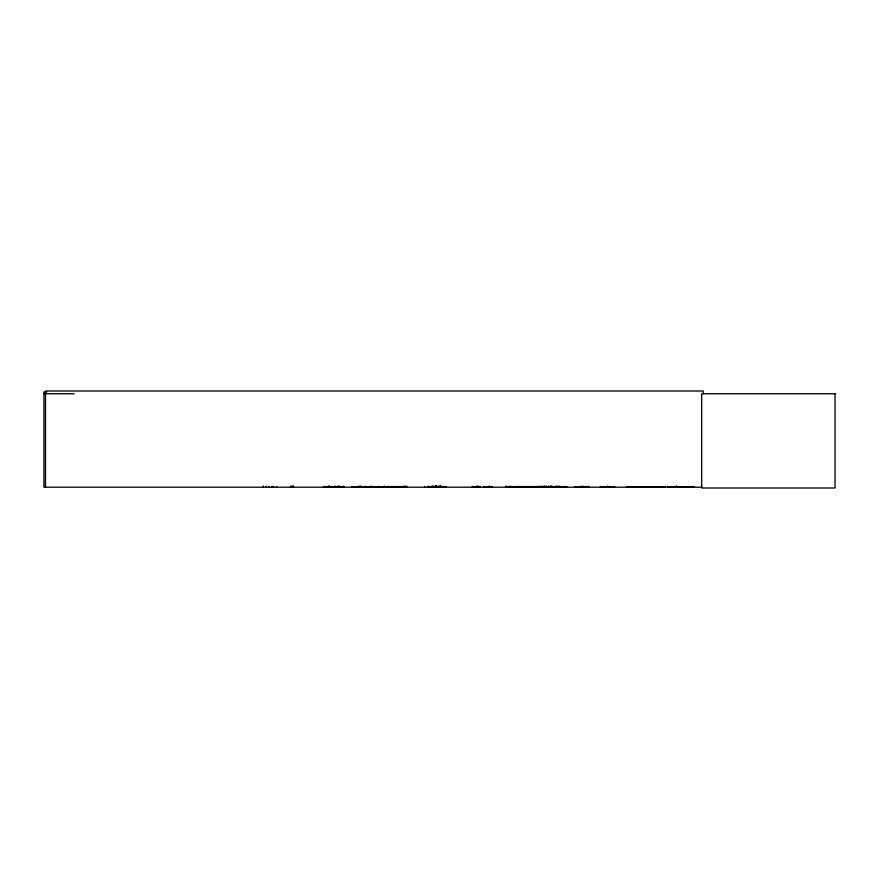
<?xml version="1.0" encoding="UTF-8"?>
<svg xmlns="http://www.w3.org/2000/svg" width="879" height="879" viewBox="0 0 879 879"><rect width="100%" height="100%" fill="white"/><g stroke="black" fill="none" stroke-linecap="round" stroke-linejoin="round"><path stroke-width="1.32" d="M366.103 487.175L366.114 486.428M588.798 487.175L588.809 486.428M669.38 487.175L669.468 486.428L669.512 487.175M627.112 486.581L627.013 487.208L665.403 487.131L627.002 486.581L627.123 487.175M629.111 486.79L654.635 487.186M665.304 487.175L665.403 486.581M668.128 486.79L693.663 487.164L693.641 486.461L693.586 487.186L668.128 487.186M627.024 486.867L665.403 486.834M665.392 487.208L665.293 486.581M446.312 487.109L428.82 487.175L428.996 486.494M327.966 487.087L328.032 486.428M543.508 487.109L543.629 486.428M543.826 487.01L543.705 486.494M556.198 487.087L555.957 486.428M388.111 487.109L388.122 486.494L388.254 487.208M378.19 487.01L378.069 486.428M483.12 487.208L492.163 487.109M479.967 487.109L480.044 486.494M432.116 487.109L432.039 486.428M359.148 487.087L359.181 486.494M537.344 487.109L537.377 486.494L537.421 487.208M550.353 487.109L550.386 486.494M340.129 487.109L340.173 486.494L340.228 487.208M555.967 487.109L556.264 486.428M323.263 487.109L344.458 487.131M330.856 487.109L330.943 486.494L331.02 487.208M472.814 487.109L472.902 486.494M324.483 487.109L324.571 486.494M46.697 391.99L43.95 391.99L43.95 487.208L701.86 487.208M43.95 393.759L74.1 393.759M387.914 486.592L405.505 486.592M514.479 486.592L544.551 486.592M387.87 486.845L405.538 486.823M514.446 486.823L544.584 486.845M668.051 486.977L693.663 486.977M405.527 487.153L351.974 487.175L351.974 486.428M480.044 487.01L471.869 487.208M566.702 487.01L506.106 487.109M600.445 487.01L614.586 487.109L614.586 486.428M584.832 487.109L584.733 486.494L584.634 487.208M509.853 487.109L509.765 486.494M343.898 487.087L343.865 486.494M343.392 487.109L343.304 486.494M336.25 487.109L336.163 486.494M552.353 487.109L552.276 486.494L552.199 487.208M544.2 487.109L544.31 486.23M441.708 487.208L441.774 486.428L441.851 487.109M431.919 487.109L431.776 486.428M564.494 487.087L564.428 486.428M552.957 487.087L552.88 486.428M563.318 487.109L563.263 486.494L563.219 487.208M551.089 487.087L551.199 486.23M432.776 487.109L432.809 486.428M703.233 393.759L703.233 391.001L45.499 391.001L45.499 487.208M676.819 486.23L676.775 487.208M676.742 486.23L676.709 487.208M676.281 486.23L676.215 487.208M607.763 486.23L607.763 487.208M607.268 486.23L607.268 487.208M600.445 486.428L600.445 487.208M588.897 486.428L588.897 487.208L574.668 487.175L574.668 486.428M585.579 486.428L585.579 487.208M581.997 486.23L582.063 487.208M566.702 486.428L566.702 487.208M559.879 486.23L559.879 487.208M559.396 486.23L559.396 487.208M557.945 486.23L557.945 487.208M557.55 486.23L557.55 487.208M556.539 486.23L556.539 487.208M556.11 486.23L556.264 487.208M552.572 486.428L552.572 487.208M551.605 486.23L551.605 487.208M550.979 486.23L551.023 487.208M550.551 486.23L550.43 487.208M549.067 486.23L549.067 487.208M548.617 486.23L548.617 487.208M546.815 486.23L546.815 487.208M546.518 486.23L546.518 487.208M545.683 486.428L545.683 487.208M544.76 486.23L544.76 487.208L544.727 486.428M543.87 486.428L543.87 487.208M542.947 486.428L542.947 487.208M540.871 486.23L540.871 487.208M540.629 486.23L540.629 487.208M538.53 486.428L538.53 487.208M511.204 486.23L511.171 487.208M510.095 486.428L510.095 487.208M509.666 486.428L509.666 487.208M509.15 486.428L509.15 487.208M506.348 486.23L506.348 487.208M506.216 486.23L506.216 487.208M505.919 486.428L505.919 487.208M492.317 486.428L492.317 487.208M489.427 486.23L489.427 487.208M489.131 486.23L489.131 487.208M483.736 486.428L483.736 487.208M480.132 486.428L480.132 487.208M478.143 487.087L477.989 486.032M477.791 486.23L477.791 487.208M476.352 486.032L476.352 487.208M472.99 486.428L472.99 487.208M446.268 486.428L446.268 487.208M442.697 486.428L442.697 487.208M440.687 486.032L440.687 487.208M440.412 486.032L440.412 487.208M440.049 486.032L440.049 487.208M439.269 486.23L439.269 487.208M438.797 486.23L438.797 487.208M437.786 486.032L437.786 487.208M436.555 486.428L436.555 487.208M436.489 486.23L436.489 487.208M436.27 486.23L436.27 487.208L436.017 486.23M435.808 486.23L435.797 487.208L435.764 486.032M435.457 486.23L435.468 487.208M435.05 486.428L435.05 487.208M434.962 486.428L434.962 487.208M433.435 486.23L433.435 487.208M433.017 486.032L433.017 487.208M432.589 486.428L432.589 487.208M431.71 486.428L431.71 487.208M429.106 486.428L429.106 487.208M428.359 486.428L428.315 487.208M427.568 486.428L427.568 487.208M424.568 486.428L424.568 487.208M406.68 486.032L406.68 487.208M405.043 486.032L405.043 487.208M404.054 486.032L404.054 487.208M384.497 486.23L384.508 487.208M384.167 486.23L384.156 487.208M378.19 486.428L378.256 487.208M371.388 486.23L371.388 487.208M370.971 486.23L370.971 487.208M365.873 486.428L365.873 487.208M360.895 486.23L360.884 487.208M360.368 486.032L360.368 487.208M359.28 486.23L359.269 487.208M358.786 486.23L358.808 487.208M343.777 486.428L343.777 487.208M343.228 486.428L343.228 487.208M339.184 486.23L339.184 487.208M338.953 486.23L338.953 487.208M338.415 486.23L338.415 487.208M338.173 486.23L338.173 487.208M337.118 486.428L337.118 487.208M336.075 486.428L336.075 487.208M335.13 486.23L335.13 487.208M334.712 486.23L334.712 487.208M331.306 486.428L331.306 487.208M329.482 486.23L329.482 487.208M329.251 486.23L329.251 487.208M328.933 486.23L328.933 487.208M328.68 486.23L328.68 487.208M324.648 486.428L324.648 487.208M323.879 486.428L323.879 487.208M293.443 486.032L293.443 487.208M292.806 486.032L292.806 487.208M292.169 486.032L292.169 487.208M290.696 486.032L290.696 487.208M276.544 486.428L276.544 487.208M273.611 486.428L273.611 487.208M272.864 486.428L272.809 487.208M272.061 486.428L272.061 487.208M269.073 486.428L269.073 487.208M266.128 486.032L266.128 487.208M263.381 486.032L263.381 487.208M835.05 393.759L701.684 393.759L701.684 487.999L835.05 487.999L835.05 393.759M683.554 487.208L683.554 486.428L683.51 487.208M583.557 487.208L583.557 486.23L583.524 487.208M581.568 487.208L581.568 486.23L581.502 487.208"/></g></svg>
